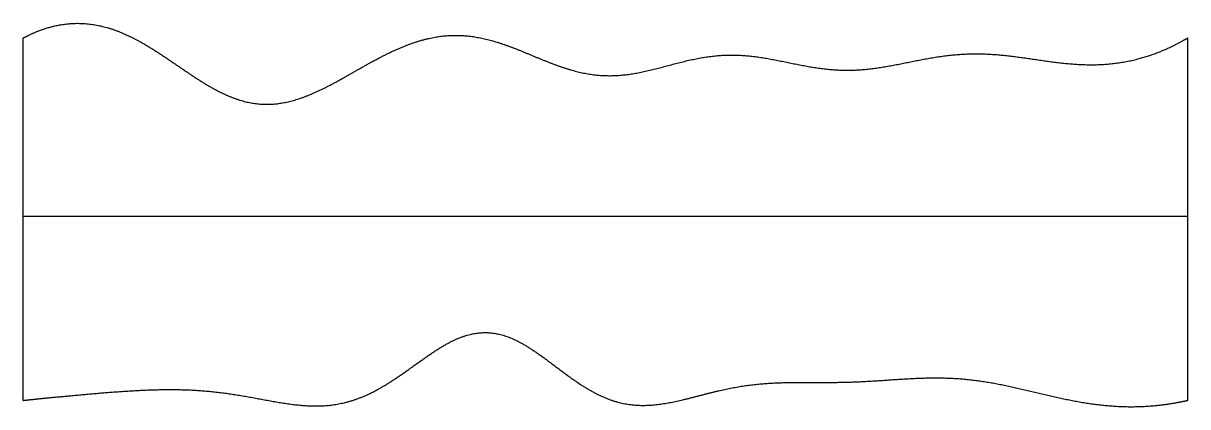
# Model space of a CAD drawing. Header units: millimetres. Extents: x 0 to 10, y -0.1 to 3.2.
import ezdxf

# ---------------------------------------------------------------- set-up
doc = ezdxf.new("R2010")
doc.units = ezdxf.units.MM
doc.layers.get('0').update_dxf_attribs({"linetype": 'CONTINUOUS'})

msp = doc.modelspace()

# ---------------------------------------------------------------- linework, layer by layer
for points in [[(0, 3.055), (0.042, 3.077), (0.126, 3.117), (0.251, 3.162), (0.415, 3.191), (0.618, 3.179), (0.817, 3.121), (1.013, 3.024), (1.207, 2.9), (1.399, 2.765), (1.59, 2.638), (1.781, 2.539), (1.973, 2.482), (2.167, 2.477), (2.363, 2.522), (2.56, 2.606), (2.759, 2.716), (2.96, 2.834), (3.161, 2.942), (3.363, 3.026), (3.565, 3.076), (3.766, 3.086), (3.966, 3.055), (4.166, 2.991), (4.364, 2.907), (4.563, 2.823), (4.761, 2.757), (4.96, 2.724), (5.16, 2.73), (5.361, 2.769), (5.562, 2.825), (5.764, 2.879), (5.966, 2.911), (6.169, 2.913), (6.371, 2.886), (6.573, 2.843), (6.775, 2.801), (6.976, 2.775), (7.178, 2.775), (7.379, 2.801), (7.581, 2.842), (7.783, 2.884), (7.985, 2.915), (8.188, 2.924), (8.39, 2.913), (8.593, 2.886), (8.795, 2.854), (8.997, 2.829), (9.199, 2.819), (9.4, 2.834), (9.601, 2.875), (9.761, 2.932), (9.88, 2.988), (9.96, 3.032), (10, 3.055)], [(0, -0.055), (0, 0.069), (0, 0.318), (0, 0.691), (0, 1.189), (0, 1.811), (0, 2.309), (0, 2.682), (0, 2.931), (0, 3.055)], [(10, -0.055), (10, 0.069), (10, 0.318), (10, 0.691), (10, 1.189), (10, 1.811), (10, 2.309), (10, 2.682), (10, 2.931), (10, 3.055)], [(0, 1.527), (0.4, 1.527), (1.2, 1.527), (2.4, 1.527), (4, 1.527), (6, 1.527), (7.6, 1.527), (8.8, 1.527), (9.6, 1.527), (10, 1.527)], [(0, -0.055), (0.041, -0.051), (0.122, -0.042), (0.243, -0.03), (0.405, -0.015), (0.607, 0.004), (0.809, 0.02), (1.01, 0.033), (1.212, 0.04), (1.413, 0.038), (1.616, 0.024), (1.818, -0.003), (2.021, -0.04), (2.225, -0.08), (2.429, -0.107), (2.632, -0.107), (2.833, -0.065), (3.033, 0.022), (3.23, 0.15), (3.425, 0.295), (3.617, 0.428), (3.807, 0.519), (3.996, 0.544), (4.184, 0.496), (4.373, 0.387), (4.563, 0.242), (4.755, 0.095), (4.95, -0.025), (5.148, -0.094), (5.349, -0.108), (5.552, -0.08), (5.756, -0.028), (5.96, 0.028), (6.164, 0.07), (6.366, 0.093), (6.568, 0.1), (6.77, 0.099), (6.972, 0.098), (7.174, 0.103), (7.376, 0.116), (7.579, 0.131), (7.781, 0.141), (7.983, 0.138), (8.185, 0.12), (8.386, 0.086), (8.587, 0.04), (8.787, -0.009), (8.988, -0.055), (9.189, -0.09), (9.391, -0.11), (9.593, -0.113), (9.755, -0.099), (9.878, -0.081), (9.959, -0.064), (10, -0.055)]]:
    msp.add_open_spline(points, degree=5)

doc.saveas('drawing.dxf')
